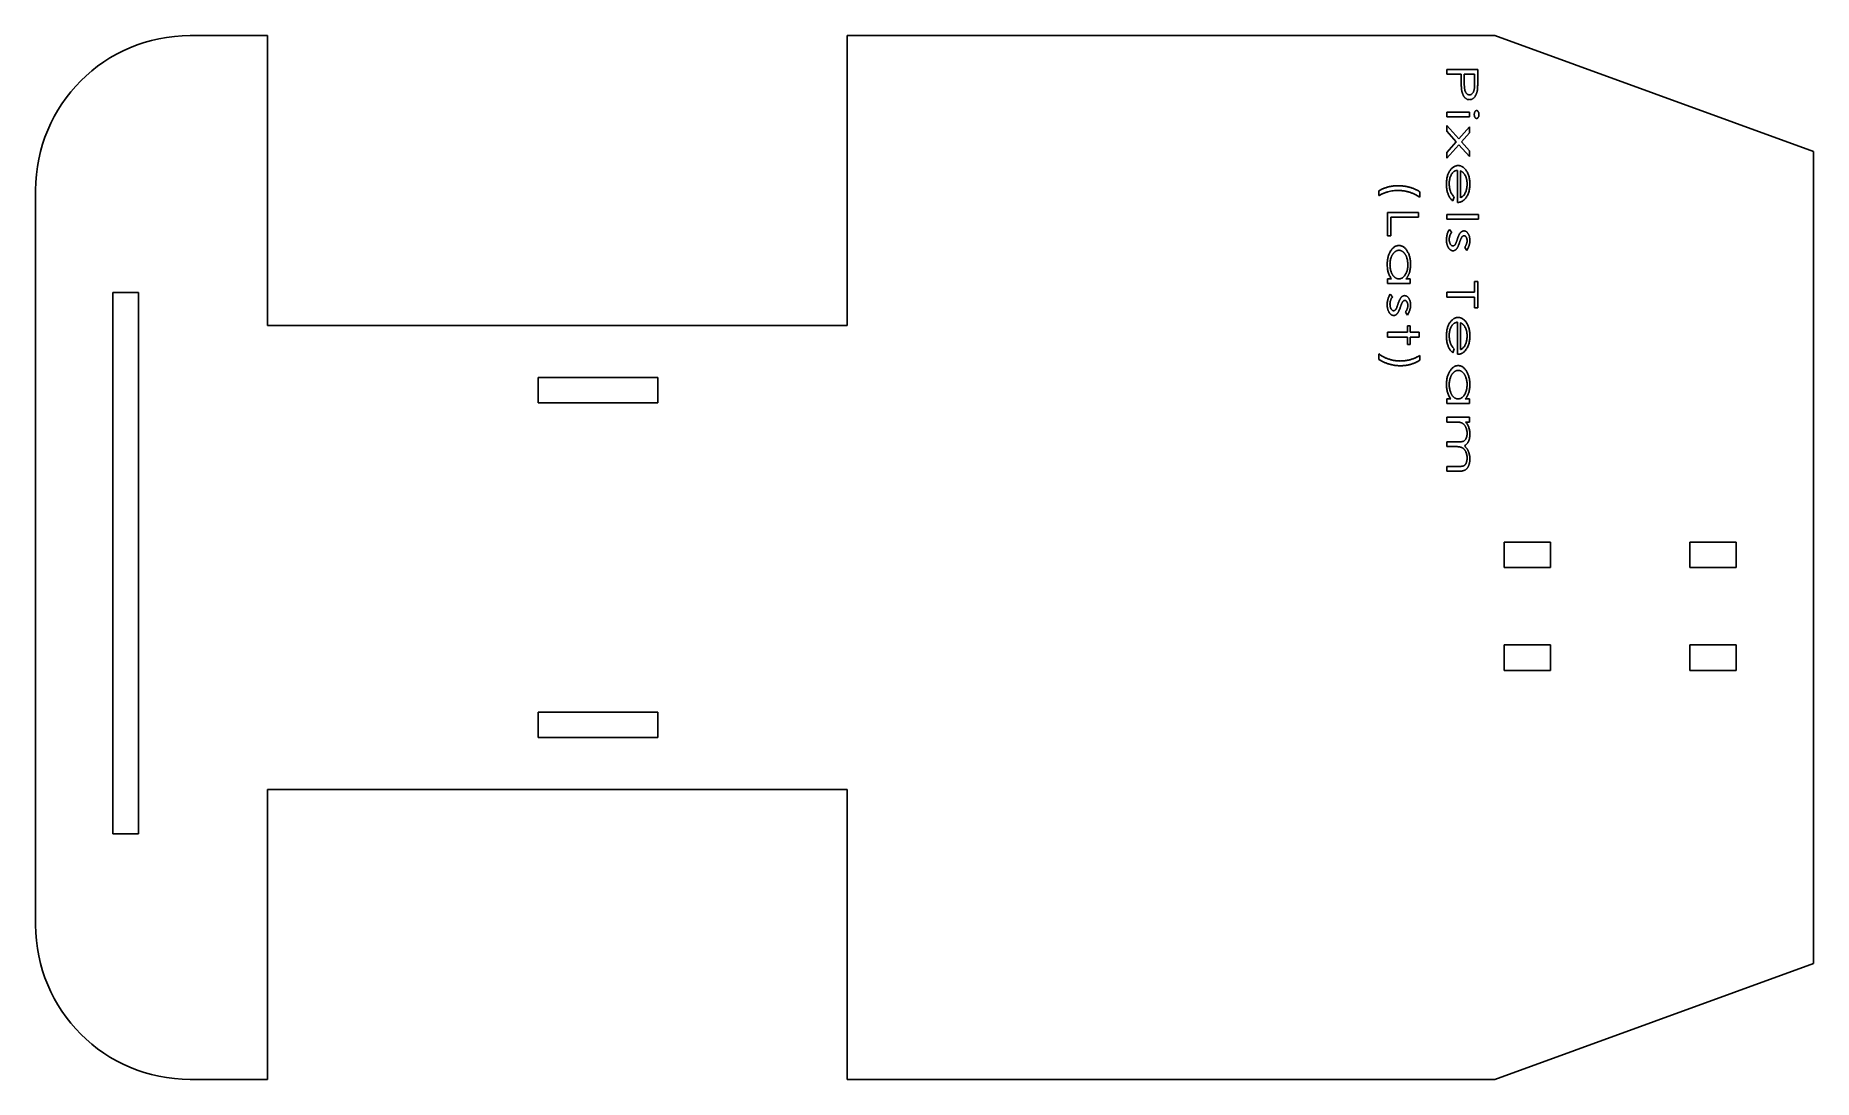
# Model space of a CAD drawing. Header units: millimetres. Extents: x -30 to 200, y -135 to 0.
import ezdxf

# ---------------------------------------------------------------- set-up
doc = ezdxf.new("R2010")
doc.units = ezdxf.units.MM

msp = doc.modelspace()

# ---------------------------------------------------------------- linework, layer by layer
at = {"color": 7, "linetype": 'Continuous', "lineweight": 25}
for p, q in [((0, 0), (-10, 0)), ((0, 0), (0, -37.5)), ((75, -37.5), (75, 0)), ((158.79, 0), (75, 0)), ((200, -15), (158.79, 0)), ((152.58, -4.39), (156.58, -4.39)), ((152.58, -5.01), (152.58, -4.39)), ((156.58, -4.39), (156.58, -5.64)), ((154.42, -5.01), (152.58, -5.01)), ((154.42, -5.45), (154.42, -5.01)), ((154.83, -5.01), (154.83, -6.08)), ((156.17, -5.01), (154.83, -5.01)), ((156.17, -6.13), (156.17, -5.01)), ((152.58, -9.9), (155.5, -9.9)), ((152.58, -10.52), (152.58, -9.9)), ((155.5, -10.52), (152.58, -10.52)), ((155.5, -9.9), (155.5, -10.52)), ((152.58, -12.37), (152.58, -11.61)), ((152.58, -11.61), (154.13, -13.36)), ((153.79, -13.74), (152.58, -12.37)), ((152.58, -15.11), (153.79, -13.74)), ((154.13, -13.36), (155.5, -11.82)), ((155.5, -12.58), (154.47, -13.74)), ((154.47, -13.74), (155.5, -14.91)), ((155.5, -11.82), (155.5, -12.58)), ((154.13, -14.12), (152.58, -15.87)), ((152.58, -15.87), (152.58, -15.11)), ((155.5, -15.66), (154.13, -14.12)), ((155.5, -14.91), (155.5, -15.66)), ((200, -120), (200, -15)), ((153.96, -21.58), (153.96, -17.43)), ((154.32, -17.49), (154.32, -20.97)), ((-30, -20), (-30, -115)), ((143.78, -20.7), (143.78, -20.09)), ((149.07, -20.19), (149.07, -20.91)), ((144.91, -22.88), (148.91, -22.88)), ((144.91, -25.9), (144.91, -22.88)), ((148.91, -22.88), (148.91, -23.49)), ((153.5, -20.87), (153.33, -21.38)), ((145.32, -23.49), (145.32, -25.9)), ((148.91, -23.49), (145.32, -23.49)), ((152.58, -23.14), (156.68, -23.14)), ((152.58, -23.76), (152.58, -23.14)), ((156.68, -23.76), (152.58, -23.76)), ((152.92, -25.06), (153.19, -25.44)), ((156.68, -23.14), (156.68, -23.76)), ((145.32, -25.9), (144.91, -25.9)), ((155.14, -27.78), (154.89, -27.39)), ((144.91, -31.46), (145.42, -31.46)), ((144.91, -32.08), (144.91, -31.46)), ((147.83, -32.08), (144.91, -32.08)), ((147.29, -31.46), (147.83, -31.46)), ((147.83, -31.46), (147.83, -32.08)), ((156.17, -31.82), (156.58, -31.82)), ((156.17, -33.2), (156.17, -31.82)), ((156.58, -31.82), (156.58, -35.2)), ((-20, -33.22), (-20, -103.22)), ((-16.7, -33.22), (-20, -33.22)), ((-16.7, -103.22), (-16.7, -33.22)), ((145.26, -33.43), (145.53, -33.81)), ((152.58, -33.82), (152.58, -33.2)), ((152.58, -33.2), (156.17, -33.2)), ((156.17, -33.82), (152.58, -33.82)), ((156.17, -35.2), (156.17, -33.82)), ((147.47, -36.15), (147.22, -35.76)), ((156.58, -35.2), (156.17, -35.2)), ((0, -37.5), (75, -37.5)), ((144.91, -38.37), (147.48, -38.37)), ((144.91, -38.99), (144.91, -38.37)), ((147.48, -38.99), (144.91, -38.99)), ((147.48, -37.55), (147.83, -37.55)), ((147.48, -38.37), (147.48, -37.55)), ((147.48, -39.96), (147.48, -38.99)), ((147.83, -37.55), (147.83, -38.37)), ((147.83, -38.37), (149.01, -38.37)), ((147.83, -38.99), (147.83, -39.96)), ((149.01, -38.99), (147.83, -38.99)), ((149.01, -38.37), (149.01, -38.99)), ((153.96, -41.22), (153.96, -37.07)), ((154.32, -37.13), (154.32, -40.61)), ((143.78, -41.88), (143.78, -41.16)), ((147.83, -39.96), (147.48, -39.96)), ((149.07, -41.37), (149.07, -41.98)), ((153.5, -40.51), (153.33, -41.02)), ((50.5, -44.2), (35, -44.2)), ((35, -44.2), (35, -47.5)), ((50.5, -47.5), (50.5, -44.2)), ((35, -47.5), (50.5, -47.5)), ((152.58, -46.99), (153.08, -46.99)), ((152.58, -47.6), (152.58, -46.99)), ((155.5, -47.6), (152.58, -47.6)), ((154.96, -46.99), (155.5, -46.99)), ((155.5, -46.99), (155.5, -47.6)), ((152.58, -49.37), (155.5, -49.37)), ((152.58, -49.98), (152.58, -49.37)), ((153.81, -49.98), (152.58, -49.98)), ((155.5, -49.98), (154.99, -49.98)), ((155.5, -49.37), (155.5, -49.98)), ((152.58, -52.55), (154.06, -52.55)), ((152.58, -53.16), (152.58, -52.55)), ((153.71, -53.16), (152.58, -53.16)), ((152.58, -55.73), (154.16, -55.73)), ((152.58, -56.34), (152.58, -55.73)), ((154.16, -56.34), (152.58, -56.34)), ((160, -65.5), (160, -68.8)), ((166, -65.5), (160, -65.5)), ((166, -68.8), (166, -65.5)), ((190, -65.5), (184, -65.5)), ((184, -65.5), (184, -68.8)), ((190, -68.8), (190, -65.5)), ((160, -68.8), (166, -68.8)), ((184, -68.8), (190, -68.8)), ((166, -78.8), (160, -78.8)), ((160, -78.8), (160, -82.1)), ((166, -82.1), (166, -78.8)), ((184, -78.8), (184, -82.1)), ((190, -78.8), (184, -78.8)), ((190, -82.1), (190, -78.8)), ((160, -82.1), (166, -82.1)), ((184, -82.1), (190, -82.1)), ((35, -87.5), (35, -90.8)), ((50.5, -87.5), (35, -87.5)), ((50.5, -90.8), (50.5, -87.5)), ((35, -90.8), (50.5, -90.8)), ((75, -97.5), (0, -97.5)), ((0, -97.5), (0, -135)), ((75, -135), (75, -97.5)), ((-20, -103.22), (-16.7, -103.22)), ((158.79, -135), (200, -120)), ((-10, -135), (0, -135)), ((75, -135), (158.79, -135))]:
    msp.add_line(p, q, dxfattribs=at)
for centre, start, end in [((-10, -20), 90, 180), ((-10, -115), 180, 270)]:
    msp.add_arc(centre, 20, start, end, dxfattribs=at)
for points, knots in [([(154.49, -7.04), (154.48, -7.01), (154.47, -6.92), (154.46, -6.78), (154.45, -6.61), (154.44, -6.43), (154.43, -6.22), (154.43, -5.98), (154.42, -5.73), (154.42, -5.55), (154.42, -5.45)], [0, 0, 0, 0, 0.074595, 0.163581, 0.266487, 0.38438, 0.516312, 0.663306, 0.824362, 1, 1, 1, 1]), ([(154.83, -6.08), (154.83, -6.13), (154.83, -6.23), (154.83, -6.38), (154.84, -6.51), (154.84, -6.64), (154.85, -6.75), (154.86, -6.85), (154.88, -6.95), (154.9, -7.05), (154.94, -7.17), (154.99, -7.3), (155.06, -7.41), (155.13, -7.5), (155.22, -7.58), (155.31, -7.63), (155.4, -7.67), (155.47, -7.67), (155.5, -7.68)], [0, 0, 0, 0, 0.082375, 0.158894, 0.229561, 0.295259, 0.354769, 0.408932, 0.457504, 0.50086, 0.578914, 0.651041, 0.718145, 0.781485, 0.841028, 0.895518, 0.948018, 1, 1, 1, 1]), ([(155.5, -7.68), (155.54, -7.67), (155.6, -7.67), (155.7, -7.63), (155.79, -7.58), (155.87, -7.5), (155.94, -7.41), (156.01, -7.3), (156.06, -7.18), (156.09, -7.07), (156.12, -6.97), (156.13, -6.88), (156.14, -6.78), (156.15, -6.67), (156.16, -6.55), (156.16, -6.42), (156.17, -6.28), (156.17, -6.18), (156.17, -6.13)], [0, 0, 0, 0, 0.0521755, 0.1053583, 0.1610334, 0.2219523, 0.2867648, 0.3534853, 0.4247201, 0.5000746, 0.5420401, 0.5897952, 0.6433579, 0.7028051, 0.7682203, 0.8391765, 0.9165715, 1, 1, 1, 1]), ([(156.58, -5.64), (156.58, -5.72), (156.58, -5.89), (156.57, -6.12), (156.57, -6.33), (156.56, -6.52), (156.56, -6.69), (156.55, -6.84), (156.53, -6.97), (156.52, -7.04), (156.52, -7.08)], [0, 0, 0, 0, 0.177593, 0.340216, 0.487322, 0.620036, 0.737267, 0.839637, 0.927165, 1, 1, 1, 1]), ([(155.51, -8.29), (155.47, -8.29), (155.41, -8.29), (155.31, -8.27), (155.22, -8.25), (155.14, -8.21), (155.06, -8.16), (154.98, -8.1), (154.91, -8.04), (154.84, -7.96), (154.78, -7.87), (154.72, -7.78), (154.67, -7.67), (154.62, -7.56), (154.58, -7.44), (154.54, -7.32), (154.51, -7.18), (154.5, -7.09), (154.49, -7.04)], [0, 0, 0, 0, 0.056075, 0.110123, 0.163163, 0.215599, 0.268862, 0.322866, 0.378924, 0.437353, 0.498015, 0.561348, 0.626717, 0.69446, 0.765741, 0.840109, 0.918097, 1, 1, 1, 1]), ([(156.52, -7.08), (156.51, -7.12), (156.5, -7.21), (156.47, -7.33), (156.43, -7.45), (156.39, -7.56), (156.34, -7.67), (156.29, -7.77), (156.23, -7.86), (156.17, -7.95), (156.1, -8.03), (156.03, -8.1), (155.95, -8.16), (155.87, -8.21), (155.79, -8.24), (155.7, -8.27), (155.6, -8.29), (155.54, -8.29), (155.51, -8.29)], [0, 0, 0, 0, 0.077018, 0.151069, 0.222819, 0.292059, 0.359059, 0.42453, 0.48837, 0.551303, 0.611938, 0.670107, 0.72587, 0.780063, 0.834185, 0.888132, 0.943214, 1, 1, 1, 1]), ([(156.12, -10.21), (156.12, -10.17), (156.12, -10.11), (156.14, -10.01), (156.17, -9.93), (156.2, -9.85), (156.25, -9.78), (156.3, -9.73), (156.36, -9.7), (156.4, -9.7), (156.42, -9.7)], [0, 0, 0, 0, 0.155526, 0.300812, 0.441114, 0.577252, 0.701752, 0.809939, 0.906392, 1, 1, 1, 1]), ([(156.42, -10.72), (156.4, -10.72), (156.36, -10.72), (156.3, -10.68), (156.25, -10.64), (156.2, -10.57), (156.17, -10.49), (156.14, -10.4), (156.12, -10.31), (156.12, -10.24), (156.12, -10.21)], [0, 0, 0, 0, 0.092948, 0.18872, 0.296145, 0.420762, 0.55594, 0.695252, 0.843127, 1, 1, 1, 1]), ([(156.42, -9.7), (156.44, -9.7), (156.49, -9.7), (156.54, -9.73), (156.6, -9.78), (156.64, -9.85), (156.68, -9.93), (156.71, -10.01), (156.73, -10.11), (156.73, -10.17), (156.73, -10.21)], [0, 0, 0, 0, 0.095617, 0.192741, 0.30136, 0.425308, 0.560842, 0.700522, 0.845164, 1, 1, 1, 1]), ([(156.73, -10.21), (156.73, -10.24), (156.73, -10.31), (156.71, -10.4), (156.68, -10.49), (156.64, -10.57), (156.6, -10.64), (156.54, -10.68), (156.49, -10.72), (156.44, -10.72), (156.42, -10.72)], [0, 0, 0, 0, 0.156182, 0.303406, 0.442105, 0.576687, 0.700756, 0.808612, 0.905055, 1, 1, 1, 1]), ([(152.53, -19.19), (152.53, -19.1), (152.53, -18.93), (152.55, -18.67), (152.59, -18.43), (152.64, -18.2), (152.7, -17.99), (152.78, -17.79), (152.88, -17.61), (152.98, -17.44), (153.1, -17.3), (153.22, -17.17), (153.35, -17.06), (153.48, -16.97), (153.61, -16.9), (153.75, -16.85), (153.89, -16.82), (153.98, -16.82), (154.03, -16.81)], [0, 0, 0, 0, 0.0875067, 0.1706303, 0.2491639, 0.3239771, 0.3949876, 0.4629347, 0.5286035, 0.5921575, 0.652768, 0.7095376, 0.7627723, 0.8130876, 0.8611006, 0.9075516, 0.953707, 1, 1, 1, 1]), ([(153.96, -17.43), (153.92, -17.43), (153.85, -17.44), (153.74, -17.46), (153.63, -17.51), (153.53, -17.56), (153.44, -17.63), (153.35, -17.72), (153.26, -17.82), (153.18, -17.94), (153.12, -18.06), (153.05, -18.19), (153, -18.33), (152.96, -18.48), (152.93, -18.64), (152.9, -18.8), (152.89, -18.97), (152.89, -19.08), (152.89, -19.14)], [0, 0, 0, 0, 0.052037, 0.103071, 0.153764, 0.204803, 0.257459, 0.312912, 0.371397, 0.433749, 0.498482, 0.564298, 0.631442, 0.700312, 0.771278, 0.844677, 0.920843, 1, 1, 1, 1]), ([(154.03, -16.81), (154.08, -16.82), (154.17, -16.82), (154.3, -16.84), (154.43, -16.89), (154.55, -16.95), (154.67, -17.02), (154.79, -17.12), (154.9, -17.23), (154.97, -17.31), (155.01, -17.35)], [0, 0, 0, 0, 0.116722, 0.232435, 0.34863, 0.467709, 0.590435, 0.719172, 0.85547, 1, 1, 1, 1]), ([(154.92, -18.03), (154.9, -18.01), (154.87, -17.95), (154.81, -17.86), (154.74, -17.79), (154.67, -17.72), (154.59, -17.65), (154.51, -17.59), (154.42, -17.54), (154.35, -17.5), (154.32, -17.49)], [0, 0, 0, 0, 0.123994, 0.247405, 0.368888, 0.491364, 0.615083, 0.740643, 0.868142, 1, 1, 1, 1]), ([(155.19, -19.22), (155.19, -19.16), (155.19, -19.05), (155.18, -18.89), (155.16, -18.73), (155.13, -18.58), (155.09, -18.43), (155.04, -18.29), (154.99, -18.16), (154.94, -18.08), (154.92, -18.03)], [0, 0, 0, 0, 0.137429, 0.270651, 0.400093, 0.52545, 0.647498, 0.766873, 0.884135, 1, 1, 1, 1]), ([(155.01, -17.35), (155.05, -17.41), (155.14, -17.53), (155.25, -17.72), (155.34, -17.93), (155.42, -18.16), (155.48, -18.39), (155.52, -18.64), (155.55, -18.91), (155.55, -19.09), (155.55, -19.19)], [0, 0, 0, 0, 0.11268, 0.2267863, 0.3435439, 0.4641578, 0.5888885, 0.719566, 0.8563425, 1, 1, 1, 1]), ([(143.78, -20.09), (143.82, -20.06), (143.91, -20.01), (144.03, -19.94), (144.17, -19.87), (144.31, -19.81), (144.45, -19.75), (144.6, -19.7), (144.75, -19.65), (144.91, -19.6), (145.07, -19.56), (145.24, -19.52), (145.4, -19.49), (145.57, -19.46), (145.74, -19.44), (145.91, -19.43), (146.09, -19.42), (146.2, -19.42), (146.26, -19.42)], [0, 0, 0, 0, 0.0551832, 0.1110439, 0.1682446, 0.2267328, 0.2864298, 0.3474667, 0.4098428, 0.4738143, 0.5387753, 0.6035282, 0.6687518, 0.7341761, 0.7999682, 0.8661568, 0.9328002, 1, 1, 1, 1]), ([(146.31, -20.03), (146.2, -20.04), (145.96, -20.04), (145.62, -20.07), (145.28, -20.13), (145, -20.19), (144.78, -20.26), (144.62, -20.31), (144.47, -20.36), (144.32, -20.42), (144.18, -20.48), (144.04, -20.55), (143.91, -20.62), (143.83, -20.68), (143.78, -20.7)], [0, 0, 0, 0, 0.132852, 0.2641064, 0.3937423, 0.5229453, 0.5868038, 0.6490753, 0.710217, 0.7702038, 0.8291079, 0.8870055, 0.9439768, 1, 1, 1, 1]), ([(146.26, -19.42), (146.33, -19.42), (146.45, -19.42), (146.64, -19.43), (146.82, -19.45), (147.01, -19.47), (147.19, -19.49), (147.38, -19.53), (147.56, -19.57), (147.74, -19.61), (147.91, -19.67), (148.09, -19.72), (148.26, -19.79), (148.43, -19.86), (148.59, -19.93), (148.75, -20.01), (148.91, -20.1), (149.01, -20.16), (149.07, -20.19)], [0, 0, 0, 0, 0.063989, 0.127767, 0.191435, 0.254754, 0.317784, 0.380635, 0.443652, 0.506912, 0.569889, 0.632136, 0.694241, 0.755771, 0.816946, 0.878068, 0.938973, 1, 1, 1, 1]), ([(149.07, -20.91), (149.02, -20.87), (148.93, -20.81), (148.78, -20.72), (148.63, -20.63), (148.48, -20.55), (148.32, -20.47), (148.15, -20.4), (147.98, -20.33), (147.8, -20.27), (147.62, -20.21), (147.44, -20.17), (147.26, -20.13), (147.07, -20.09), (146.88, -20.07), (146.69, -20.05), (146.5, -20.04), (146.38, -20.04), (146.31, -20.03)], [0, 0, 0, 0, 0.0573, 0.11566, 0.174424, 0.234066, 0.294925, 0.356738, 0.41955, 0.483749, 0.54839, 0.612805, 0.676905, 0.741053, 0.805581, 0.870094, 0.934687, 1, 1, 1, 1]), ([(153.33, -21.38), (153.29, -21.34), (153.2, -21.25), (153.08, -21.12), (152.97, -20.97), (152.88, -20.81), (152.8, -20.65), (152.73, -20.47), (152.66, -20.29), (152.61, -20.09), (152.57, -19.89), (152.55, -19.67), (152.53, -19.43), (152.53, -19.27), (152.53, -19.19)], [0, 0, 0, 0, 0.076623, 0.152185, 0.227243, 0.302579, 0.378746, 0.4571, 0.53815, 0.621817, 0.709015, 0.801079, 0.897986, 1, 1, 1, 1]), ([(152.89, -19.14), (152.89, -19.2), (152.89, -19.31), (152.9, -19.48), (152.92, -19.65), (152.95, -19.82), (152.99, -19.97), (153.03, -20.12), (153.08, -20.25), (153.13, -20.38), (153.2, -20.5), (153.29, -20.62), (153.38, -20.75), (153.46, -20.83), (153.5, -20.87)], [0, 0, 0, 0, 0.091338, 0.181209, 0.270712, 0.359602, 0.445521, 0.526149, 0.601515, 0.671676, 0.742588, 0.821159, 0.906462, 1, 1, 1, 1]), ([(154.32, -20.97), (154.37, -20.95), (154.46, -20.9), (154.59, -20.82), (154.7, -20.73), (154.8, -20.62), (154.89, -20.49), (154.96, -20.35), (155.03, -20.19), (155.09, -20.01), (155.14, -19.82), (155.17, -19.62), (155.19, -19.42), (155.19, -19.28), (155.19, -19.22)], [0, 0, 0, 0, 0.075547, 0.14765, 0.217958, 0.287606, 0.360014, 0.437475, 0.521833, 0.612679, 0.707698, 0.803548, 0.900852, 1, 1, 1, 1]), ([(155.55, -19.19), (155.55, -19.28), (155.55, -19.47), (155.52, -19.74), (155.48, -20), (155.41, -20.25), (155.33, -20.48), (155.23, -20.69), (155.12, -20.89), (155.02, -21.01), (154.98, -21.07)], [0, 0, 0, 0, 0.143032, 0.279501, 0.410048, 0.534646, 0.655058, 0.772292, 0.886896, 1, 1, 1, 1]), ([(154.98, -21.07), (154.94, -21.11), (154.88, -21.19), (154.76, -21.29), (154.65, -21.38), (154.52, -21.45), (154.39, -21.51), (154.25, -21.55), (154.11, -21.58), (154.01, -21.58), (153.96, -21.58)], [0, 0, 0, 0, 0.134256, 0.262596, 0.386971, 0.50825, 0.62858, 0.749598, 0.872913, 1, 1, 1, 1]), ([(152.53, -26.43), (152.53, -26.36), (152.53, -26.23), (152.55, -26.04), (152.58, -25.85), (152.63, -25.66), (152.69, -25.49), (152.75, -25.33), (152.83, -25.19), (152.89, -25.1), (152.92, -25.06)], [0, 0, 0, 0, 0.1367998, 0.271473, 0.4040687, 0.5352379, 0.6617987, 0.7810754, 0.8932887, 1, 1, 1, 1]), ([(154.34, -25.49), (154.35, -25.47), (154.38, -25.43), (154.44, -25.39), (154.49, -25.35), (154.55, -25.32), (154.6, -25.3), (154.66, -25.28), (154.72, -25.27), (154.76, -25.27), (154.79, -25.26)], [0, 0, 0, 0, 0.139138, 0.270894, 0.398589, 0.521991, 0.64141, 0.759535, 0.878994, 1, 1, 1, 1]), ([(154.79, -25.26), (154.81, -25.27), (154.87, -25.27), (154.94, -25.29), (155.02, -25.31), (155.09, -25.35), (155.16, -25.4), (155.22, -25.46), (155.28, -25.54), (155.34, -25.62), (155.39, -25.71), (155.43, -25.81), (155.47, -25.91), (155.5, -26.02), (155.52, -26.14), (155.54, -26.26), (155.55, -26.38), (155.55, -26.47), (155.55, -26.51)], [0, 0, 0, 0, 0.050188, 0.098902, 0.147522, 0.197213, 0.248569, 0.302911, 0.360986, 0.42272, 0.487528, 0.553867, 0.621461, 0.691596, 0.764512, 0.839595, 0.918183, 1, 1, 1, 1]), ([(144.86, -29.57), (144.86, -29.49), (144.86, -29.33), (144.89, -29.09), (144.92, -28.86), (144.97, -28.64), (145.03, -28.43), (145.11, -28.23), (145.2, -28.04), (145.3, -27.86), (145.41, -27.7), (145.53, -27.55), (145.66, -27.43), (145.79, -27.33), (145.93, -27.25), (146.07, -27.19), (146.23, -27.16), (146.33, -27.15), (146.38, -27.15)], [0, 0, 0, 0, 0.078181, 0.153811, 0.227166, 0.2983, 0.367868, 0.43593, 0.503104, 0.56991, 0.634017, 0.693496, 0.749303, 0.802014, 0.852444, 0.901436, 0.950327, 1, 1, 1, 1]), ([(146.38, -27.15), (146.43, -27.15), (146.53, -27.16), (146.68, -27.19), (146.83, -27.25), (146.96, -27.33), (147.09, -27.43), (147.22, -27.55), (147.34, -27.7), (147.45, -27.87), (147.55, -28.05), (147.64, -28.24), (147.72, -28.44), (147.78, -28.65), (147.83, -28.87), (147.86, -29.1), (147.88, -29.34), (147.88, -29.5), (147.89, -29.58)], [0, 0, 0, 0, 0.0486412, 0.0968274, 0.1450926, 0.1951915, 0.2474337, 0.3030396, 0.3628954, 0.427264, 0.4943694, 0.5619887, 0.6305091, 0.7002305, 0.7718993, 0.8454875, 0.9213296, 1, 1, 1, 1]), ([(153.37, -27.83), (153.34, -27.83), (153.28, -27.83), (153.2, -27.81), (153.12, -27.77), (153.04, -27.73), (152.97, -27.67), (152.9, -27.6), (152.83, -27.52), (152.77, -27.43), (152.71, -27.33), (152.66, -27.22), (152.62, -27.1), (152.59, -26.98), (152.56, -26.85), (152.54, -26.71), (152.53, -26.57), (152.53, -26.48), (152.53, -26.43)], [0, 0, 0, 0, 0.048247, 0.0957, 0.143519, 0.192425, 0.243927, 0.298427, 0.357013, 0.419908, 0.485725, 0.552719, 0.620928, 0.691303, 0.764177, 0.839783, 0.918441, 1, 1, 1, 1]), ([(153.19, -25.44), (153.17, -25.47), (153.12, -25.55), (153.06, -25.66), (153, -25.78), (152.96, -25.89), (152.93, -26.01), (152.9, -26.13), (152.89, -26.25), (152.89, -26.34), (152.89, -26.38)], [0, 0, 0, 0, 0.131972, 0.26109, 0.386608, 0.510669, 0.633277, 0.755189, 0.877174, 1, 1, 1, 1]), ([(152.89, -26.38), (152.89, -26.43), (152.89, -26.54), (152.92, -26.7), (152.96, -26.84), (153.01, -26.95), (153.06, -27.03), (153.1, -27.08), (153.14, -27.12), (153.18, -27.15), (153.22, -27.18), (153.26, -27.2), (153.31, -27.21), (153.34, -27.21), (153.36, -27.21)], [0, 0, 0, 0, 0.160327, 0.310321, 0.451349, 0.588063, 0.652457, 0.711598, 0.766892, 0.817994, 0.865173, 0.910441, 0.955404, 1, 1, 1, 1]), ([(153.36, -27.21), (153.38, -27.21), (153.43, -27.21), (153.51, -27.17), (153.58, -27.12), (153.61, -27.08), (153.63, -27.05)], [0, 0, 0, 0, 0.22962, 0.46357, 0.715017, 1, 1, 1, 1]), ([(153.63, -27.05), (153.65, -27.04), (153.67, -27), (153.7, -26.94), (153.74, -26.87), (153.77, -26.78), (153.81, -26.69), (153.85, -26.57), (153.89, -26.45), (153.92, -26.36), (153.94, -26.32)], [0, 0, 0, 0, 0.069955, 0.156188, 0.257256, 0.373832, 0.507037, 0.655117, 0.819427, 1, 1, 1, 1]), ([(154.23, -26.73), (154.22, -26.79), (154.18, -26.88), (154.13, -27.02), (154.08, -27.15), (154.03, -27.27), (153.98, -27.37), (153.93, -27.46), (153.88, -27.54), (153.84, -27.58), (153.82, -27.6)], [0, 0, 0, 0, 0.16836, 0.323165, 0.466376, 0.59705, 0.714982, 0.821542, 0.91607, 1, 1, 1, 1]), ([(153.94, -26.32), (153.95, -26.27), (153.98, -26.18), (154.04, -26.04), (154.09, -25.92), (154.13, -25.81), (154.18, -25.71), (154.23, -25.62), (154.28, -25.55), (154.32, -25.51), (154.34, -25.49)], [0, 0, 0, 0, 0.1669308, 0.3216859, 0.4643994, 0.5948867, 0.7129215, 0.8195837, 0.9152718, 1, 1, 1, 1]), ([(154.53, -26.04), (154.52, -26.06), (154.5, -26.09), (154.47, -26.15), (154.43, -26.22), (154.39, -26.3), (154.35, -26.39), (154.32, -26.5), (154.27, -26.61), (154.25, -26.69), (154.23, -26.73)], [0, 0, 0, 0, 0.075409, 0.164824, 0.267872, 0.385699, 0.517022, 0.663526, 0.824075, 1, 1, 1, 1]), ([(154.8, -25.88), (154.78, -25.88), (154.73, -25.89), (154.66, -25.92), (154.59, -25.97), (154.56, -26.02), (154.53, -26.04)], [0, 0, 0, 0, 0.215986, 0.44267, 0.700977, 1, 1, 1, 1]), ([(155.19, -26.53), (155.19, -26.49), (155.19, -26.4), (155.17, -26.28), (155.13, -26.17), (155.09, -26.09), (155.05, -26.03), (155.01, -25.99), (154.98, -25.95), (154.95, -25.93), (154.91, -25.91), (154.88, -25.89), (154.84, -25.88), (154.81, -25.88), (154.8, -25.88)], [0, 0, 0, 0, 0.155655, 0.302001, 0.442416, 0.578416, 0.643743, 0.703443, 0.758735, 0.810295, 0.860126, 0.906911, 0.953505, 1, 1, 1, 1]), ([(154.89, -27.39), (154.91, -27.36), (154.96, -27.29), (155.02, -27.18), (155.07, -27.07), (155.12, -26.96), (155.15, -26.85), (155.18, -26.74), (155.19, -26.64), (155.19, -26.57), (155.19, -26.53)], [0, 0, 0, 0, 0.141262, 0.276372, 0.406647, 0.53195, 0.652968, 0.770465, 0.886127, 1, 1, 1, 1]), ([(155.55, -26.51), (155.55, -26.57), (155.55, -26.67), (155.53, -26.83), (155.5, -26.99), (155.45, -27.15), (155.39, -27.3), (155.32, -27.46), (155.24, -27.62), (155.17, -27.73), (155.14, -27.78)], [0, 0, 0, 0, 0.116434, 0.234229, 0.353083, 0.47538, 0.600081, 0.728931, 0.861958, 1, 1, 1, 1]), ([(145.42, -31.46), (145.37, -31.4), (145.28, -31.27), (145.16, -31.06), (145.07, -30.84), (144.99, -30.6), (144.93, -30.36), (144.89, -30.11), (144.86, -29.84), (144.86, -29.66), (144.86, -29.57)], [0, 0, 0, 0, 0.118558, 0.236826, 0.356205, 0.477741, 0.602127, 0.729937, 0.862653, 1, 1, 1, 1]), ([(146.38, -27.77), (146.35, -27.77), (146.3, -27.77), (146.23, -27.78), (146.15, -27.8), (146.08, -27.83), (146.01, -27.87), (145.94, -27.91), (145.87, -27.96), (145.8, -28.02), (145.73, -28.09), (145.67, -28.16), (145.61, -28.23), (145.55, -28.32), (145.5, -28.4), (145.45, -28.5), (145.41, -28.6), (145.36, -28.73), (145.3, -28.91), (145.25, -29.14), (145.22, -29.37), (145.22, -29.53), (145.22, -29.61)], [0, 0, 0, 0, 0.031295, 0.062949, 0.094572, 0.127334, 0.160695, 0.195675, 0.231967, 0.270345, 0.30955, 0.349538, 0.390268, 0.431647, 0.47412, 0.518004, 0.563278, 0.609767, 0.705103, 0.801255, 0.899449, 1, 1, 1, 1]), ([(145.22, -29.61), (145.22, -29.69), (145.22, -29.85), (145.25, -30.09), (145.3, -30.32), (145.36, -30.51), (145.41, -30.65), (145.45, -30.75), (145.5, -30.85), (145.55, -30.93), (145.6, -31.02), (145.66, -31.09), (145.72, -31.16), (145.78, -31.22), (145.85, -31.28), (145.91, -31.33), (145.98, -31.37), (146.06, -31.4), (146.13, -31.43), (146.21, -31.45), (146.29, -31.46), (146.34, -31.46), (146.37, -31.46)], [0, 0, 0, 0, 0.101382, 0.200703, 0.298663, 0.395982, 0.4438, 0.489193, 0.533153, 0.575369, 0.615707, 0.655092, 0.693023, 0.73014, 0.766186, 0.800972, 0.834977, 0.868182, 0.900748, 0.933428, 0.966525, 1, 1, 1, 1]), ([(146.37, -31.46), (146.41, -31.46), (146.49, -31.46), (146.6, -31.43), (146.72, -31.39), (146.82, -31.33), (146.92, -31.25), (147.02, -31.16), (147.11, -31.05), (147.2, -30.93), (147.27, -30.79), (147.34, -30.65), (147.4, -30.49), (147.45, -30.33), (147.48, -30.16), (147.51, -29.99), (147.52, -29.8), (147.53, -29.68), (147.53, -29.62)], [0, 0, 0, 0, 0.050503, 0.100058, 0.149586, 0.199765, 0.252227, 0.307465, 0.366218, 0.429349, 0.494959, 0.561693, 0.629383, 0.698559, 0.770303, 0.844165, 0.920548, 1, 1, 1, 1]), ([(147.53, -29.62), (147.52, -29.53), (147.52, -29.37), (147.49, -29.14), (147.45, -28.91), (147.39, -28.73), (147.34, -28.59), (147.29, -28.49), (147.25, -28.4), (147.2, -28.31), (147.14, -28.23), (147.08, -28.15), (147.02, -28.08), (146.95, -28.02), (146.89, -27.96), (146.82, -27.91), (146.75, -27.86), (146.67, -27.83), (146.6, -27.8), (146.53, -27.78), (146.45, -27.77), (146.4, -27.77), (146.38, -27.77)], [0, 0, 0, 0, 0.102768, 0.20246, 0.299144, 0.39416, 0.440468, 0.485241, 0.528616, 0.570745, 0.611884, 0.652089, 0.691552, 0.730706, 0.768562, 0.804337, 0.838986, 0.872605, 0.904891, 0.936798, 0.96841, 1, 1, 1, 1]), ([(147.89, -29.58), (147.88, -29.68), (147.88, -29.86), (147.85, -30.13), (147.81, -30.39), (147.76, -30.59), (147.71, -30.75), (147.66, -30.86), (147.61, -30.97), (147.56, -31.08), (147.5, -31.18), (147.44, -31.28), (147.37, -31.37), (147.32, -31.43), (147.29, -31.46)], [0, 0, 0, 0, 0.140783, 0.275762, 0.404475, 0.528711, 0.589472, 0.649287, 0.70834, 0.766994, 0.825386, 0.883542, 0.941662, 1, 1, 1, 1]), ([(153.82, -27.6), (153.81, -27.62), (153.77, -27.66), (153.72, -27.7), (153.67, -27.74), (153.61, -27.77), (153.55, -27.8), (153.49, -27.82), (153.43, -27.83), (153.39, -27.83), (153.37, -27.83)], [0, 0, 0, 0, 0.141311, 0.274195, 0.403026, 0.525617, 0.64551, 0.762702, 0.881485, 1, 1, 1, 1]), ([(144.86, -34.8), (144.86, -34.73), (144.86, -34.6), (144.88, -34.41), (144.92, -34.22), (144.96, -34.03), (145.02, -33.86), (145.09, -33.7), (145.16, -33.56), (145.23, -33.47), (145.26, -33.43)], [0, 0, 0, 0, 0.1368, 0.271473, 0.404069, 0.535238, 0.661799, 0.781075, 0.893289, 1, 1, 1, 1]), ([(145.53, -33.81), (145.5, -33.84), (145.45, -33.92), (145.39, -34.03), (145.34, -34.14), (145.29, -34.26), (145.26, -34.38), (145.24, -34.5), (145.22, -34.62), (145.22, -34.71), (145.22, -34.75)], [0, 0, 0, 0, 0.131972, 0.26109, 0.386608, 0.510669, 0.633277, 0.755189, 0.877174, 1, 1, 1, 1]), ([(146.27, -34.69), (146.29, -34.64), (146.32, -34.54), (146.37, -34.41), (146.42, -34.29), (146.47, -34.18), (146.52, -34.08), (146.57, -33.99), (146.62, -33.92), (146.65, -33.87), (146.67, -33.85)], [0, 0, 0, 0, 0.166931, 0.321686, 0.464399, 0.594887, 0.712921, 0.819584, 0.915272, 1, 1, 1, 1]), ([(146.87, -34.41), (146.86, -34.43), (146.83, -34.46), (146.8, -34.52), (146.76, -34.59), (146.73, -34.67), (146.69, -34.76), (146.65, -34.87), (146.61, -34.98), (146.58, -35.06), (146.57, -35.1)], [0, 0, 0, 0, 0.075409, 0.164824, 0.267872, 0.385699, 0.517022, 0.663526, 0.824075, 1, 1, 1, 1]), ([(146.67, -33.85), (146.69, -33.84), (146.72, -33.8), (146.77, -33.76), (146.82, -33.72), (146.88, -33.69), (146.94, -33.66), (147, -33.65), (147.06, -33.64), (147.1, -33.63), (147.12, -33.63)], [0, 0, 0, 0, 0.139138, 0.270894, 0.398589, 0.521991, 0.64141, 0.759535, 0.878994, 1, 1, 1, 1]), ([(147.13, -34.25), (147.11, -34.25), (147.06, -34.26), (146.99, -34.29), (146.93, -34.34), (146.89, -34.39), (146.87, -34.41)], [0, 0, 0, 0, 0.215986, 0.4426705, 0.7009766, 1, 1, 1, 1]), ([(147.12, -33.63), (147.15, -33.64), (147.2, -33.64), (147.28, -33.66), (147.35, -33.68), (147.42, -33.72), (147.49, -33.77), (147.55, -33.83), (147.61, -33.91), (147.67, -33.99), (147.72, -34.08), (147.76, -34.18), (147.8, -34.28), (147.83, -34.39), (147.86, -34.5), (147.87, -34.63), (147.88, -34.75), (147.89, -34.84), (147.89, -34.88)], [0, 0, 0, 0, 0.0501875, 0.0989016, 0.1475223, 0.1972129, 0.2485692, 0.3029108, 0.3609858, 0.42272, 0.4875283, 0.5538673, 0.6214614, 0.6915961, 0.764512, 0.8395947, 0.9181827, 1, 1, 1, 1]), ([(147.53, -34.9), (147.53, -34.86), (147.52, -34.77), (147.5, -34.65), (147.46, -34.54), (147.42, -34.46), (147.38, -34.4), (147.35, -34.36), (147.32, -34.32), (147.28, -34.3), (147.25, -34.28), (147.21, -34.26), (147.17, -34.25), (147.15, -34.25), (147.13, -34.25)], [0, 0, 0, 0, 0.155655, 0.302001, 0.442416, 0.578416, 0.643743, 0.703443, 0.758735, 0.810295, 0.860126, 0.906911, 0.953505, 1, 1, 1, 1]), ([(145.7, -36.2), (145.68, -36.2), (145.62, -36.19), (145.53, -36.18), (145.45, -36.14), (145.38, -36.1), (145.3, -36.04), (145.23, -35.97), (145.17, -35.89), (145.1, -35.8), (145.05, -35.69), (145, -35.58), (144.95, -35.47), (144.92, -35.35), (144.89, -35.22), (144.87, -35.08), (144.86, -34.94), (144.86, -34.85), (144.86, -34.8)], [0, 0, 0, 0, 0.0482472, 0.0957, 0.1435195, 0.1924245, 0.243927, 0.2984272, 0.3570134, 0.419908, 0.4857248, 0.5527193, 0.6209278, 0.6913033, 0.7641769, 0.8397829, 0.9184408, 1, 1, 1, 1]), ([(145.22, -34.75), (145.22, -34.8), (145.22, -34.91), (145.25, -35.07), (145.29, -35.21), (145.34, -35.32), (145.39, -35.39), (145.43, -35.44), (145.47, -35.49), (145.51, -35.52), (145.55, -35.55), (145.6, -35.57), (145.64, -35.58), (145.67, -35.58), (145.69, -35.58)], [0, 0, 0, 0, 0.160327, 0.310321, 0.451349, 0.588063, 0.652457, 0.711598, 0.766892, 0.817994, 0.865173, 0.910441, 0.955404, 1, 1, 1, 1]), ([(145.69, -35.58), (145.72, -35.58), (145.77, -35.58), (145.84, -35.54), (145.91, -35.49), (145.95, -35.45), (145.97, -35.42)], [0, 0, 0, 0, 0.22962, 0.46357, 0.715017, 1, 1, 1, 1]), ([(146.16, -35.97), (146.14, -35.99), (146.11, -36.03), (146.05, -36.07), (146, -36.11), (145.94, -36.14), (145.89, -36.17), (145.83, -36.18), (145.77, -36.2), (145.73, -36.2), (145.7, -36.2)], [0, 0, 0, 0, 0.141311, 0.274195, 0.403026, 0.525617, 0.64551, 0.762702, 0.881485, 1, 1, 1, 1]), ([(145.97, -35.42), (145.98, -35.4), (146, -35.37), (146.03, -35.31), (146.07, -35.24), (146.11, -35.15), (146.14, -35.05), (146.18, -34.94), (146.23, -34.82), (146.25, -34.73), (146.27, -34.69)], [0, 0, 0, 0, 0.069955, 0.156188, 0.257256, 0.373832, 0.507037, 0.655117, 0.819427, 1, 1, 1, 1]), ([(146.57, -35.1), (146.55, -35.15), (146.52, -35.25), (146.46, -35.39), (146.41, -35.52), (146.36, -35.64), (146.31, -35.74), (146.26, -35.83), (146.21, -35.91), (146.17, -35.95), (146.16, -35.97)], [0, 0, 0, 0, 0.16836, 0.323165, 0.466376, 0.59705, 0.714982, 0.821542, 0.91607, 1, 1, 1, 1]), ([(147.22, -35.76), (147.24, -35.73), (147.29, -35.65), (147.35, -35.54), (147.41, -35.44), (147.45, -35.33), (147.48, -35.22), (147.51, -35.11), (147.52, -35.01), (147.53, -34.93), (147.53, -34.9)], [0, 0, 0, 0, 0.141262, 0.276372, 0.406647, 0.53195, 0.652968, 0.770465, 0.886127, 1, 1, 1, 1]), ([(147.89, -34.88), (147.88, -34.94), (147.88, -35.04), (147.86, -35.2), (147.83, -35.36), (147.78, -35.51), (147.72, -35.67), (147.65, -35.83), (147.57, -35.99), (147.5, -36.09), (147.47, -36.15)], [0, 0, 0, 0, 0.116434, 0.234229, 0.353083, 0.47538, 0.600081, 0.728931, 0.861958, 1, 1, 1, 1]), ([(152.53, -38.83), (152.53, -38.74), (152.53, -38.57), (152.55, -38.31), (152.59, -38.07), (152.64, -37.84), (152.7, -37.63), (152.78, -37.43), (152.88, -37.25), (152.98, -37.09), (153.1, -36.94), (153.22, -36.81), (153.35, -36.7), (153.48, -36.61), (153.61, -36.54), (153.75, -36.49), (153.89, -36.46), (153.98, -36.46), (154.03, -36.45)], [0, 0, 0, 0, 0.087507, 0.17063, 0.249164, 0.323977, 0.394988, 0.462935, 0.528603, 0.592158, 0.652768, 0.709538, 0.762772, 0.813088, 0.861101, 0.907552, 0.953707, 1, 1, 1, 1]), ([(154.03, -36.45), (154.08, -36.46), (154.17, -36.46), (154.3, -36.49), (154.43, -36.53), (154.55, -36.59), (154.67, -36.66), (154.79, -36.76), (154.9, -36.87), (154.97, -36.95), (155.01, -36.99)], [0, 0, 0, 0, 0.1167219, 0.2324347, 0.3486304, 0.4677087, 0.5904346, 0.7191718, 0.8554696, 1, 1, 1, 1]), ([(153.33, -41.02), (153.29, -40.98), (153.2, -40.9), (153.08, -40.76), (152.97, -40.61), (152.88, -40.46), (152.8, -40.29), (152.73, -40.12), (152.66, -39.93), (152.61, -39.73), (152.57, -39.53), (152.55, -39.31), (152.53, -39.07), (152.53, -38.92), (152.53, -38.83)], [0, 0, 0, 0, 0.076623, 0.152185, 0.227243, 0.302579, 0.378746, 0.4571, 0.53815, 0.621817, 0.709015, 0.801079, 0.897986, 1, 1, 1, 1]), ([(153.96, -37.07), (153.92, -37.07), (153.85, -37.08), (153.74, -37.11), (153.63, -37.15), (153.53, -37.2), (153.44, -37.27), (153.35, -37.36), (153.26, -37.46), (153.18, -37.58), (153.12, -37.7), (153.05, -37.83), (153, -37.98), (152.96, -38.12), (152.93, -38.28), (152.9, -38.44), (152.89, -38.61), (152.89, -38.73), (152.89, -38.78)], [0, 0, 0, 0, 0.052037, 0.103071, 0.153764, 0.204803, 0.257459, 0.312912, 0.371397, 0.433749, 0.498482, 0.564298, 0.631442, 0.700312, 0.771278, 0.844677, 0.920843, 1, 1, 1, 1]), ([(152.89, -38.78), (152.89, -38.84), (152.89, -38.96), (152.9, -39.13), (152.92, -39.29), (152.95, -39.46), (152.99, -39.61), (153.03, -39.76), (153.08, -39.89), (153.13, -40.02), (153.2, -40.14), (153.29, -40.26), (153.38, -40.39), (153.46, -40.47), (153.5, -40.51)], [0, 0, 0, 0, 0.091338, 0.181209, 0.270712, 0.359602, 0.445521, 0.526149, 0.601515, 0.671676, 0.742588, 0.821159, 0.906462, 1, 1, 1, 1]), ([(154.92, -37.68), (154.9, -37.65), (154.87, -37.59), (154.81, -37.51), (154.74, -37.43), (154.67, -37.36), (154.59, -37.29), (154.51, -37.23), (154.42, -37.18), (154.35, -37.15), (154.32, -37.13)], [0, 0, 0, 0, 0.1239936, 0.2474055, 0.368888, 0.4913641, 0.6150825, 0.7406432, 0.868142, 1, 1, 1, 1]), ([(154.32, -40.61), (154.37, -40.59), (154.46, -40.55), (154.59, -40.46), (154.7, -40.37), (154.8, -40.26), (154.89, -40.13), (154.96, -39.99), (155.03, -39.83), (155.09, -39.65), (155.14, -39.46), (155.17, -39.26), (155.19, -39.06), (155.19, -38.92), (155.19, -38.86)], [0, 0, 0, 0, 0.075547, 0.14765, 0.217958, 0.287606, 0.360014, 0.437475, 0.521833, 0.612679, 0.707698, 0.803548, 0.900852, 1, 1, 1, 1]), ([(155.19, -38.86), (155.19, -38.8), (155.19, -38.69), (155.18, -38.53), (155.16, -38.37), (155.13, -38.22), (155.09, -38.07), (155.04, -37.93), (154.99, -37.8), (154.94, -37.72), (154.92, -37.68)], [0, 0, 0, 0, 0.137429, 0.270651, 0.400093, 0.52545, 0.647498, 0.766873, 0.884135, 1, 1, 1, 1]), ([(155.55, -38.83), (155.55, -38.92), (155.55, -39.11), (155.52, -39.38), (155.48, -39.64), (155.41, -39.89), (155.33, -40.12), (155.23, -40.33), (155.12, -40.53), (155.02, -40.65), (154.98, -40.71)], [0, 0, 0, 0, 0.143032, 0.279501, 0.410048, 0.534646, 0.655058, 0.772292, 0.886896, 1, 1, 1, 1]), ([(155.01, -36.99), (155.05, -37.05), (155.14, -37.17), (155.25, -37.37), (155.34, -37.57), (155.42, -37.8), (155.48, -38.03), (155.52, -38.29), (155.55, -38.55), (155.55, -38.73), (155.55, -38.83)], [0, 0, 0, 0, 0.11268, 0.2267863, 0.3435439, 0.4641578, 0.5888885, 0.719566, 0.8563425, 1, 1, 1, 1]), ([(143.78, -41.16), (143.83, -41.2), (143.92, -41.27), (144.06, -41.36), (144.21, -41.46), (144.37, -41.54), (144.53, -41.63), (144.7, -41.7), (144.87, -41.77), (145.05, -41.84), (145.23, -41.89), (145.41, -41.95), (145.59, -41.99), (145.78, -42.02), (145.97, -42.05), (146.15, -42.07), (146.34, -42.08), (146.47, -42.08), (146.53, -42.09)], [0, 0, 0, 0, 0.058315, 0.117294, 0.176607, 0.236594, 0.297729, 0.359505, 0.422515, 0.486357, 0.550774, 0.615005, 0.679023, 0.742804, 0.806939, 0.871038, 0.935161, 1, 1, 1, 1]), ([(146.53, -42.09), (146.59, -42.08), (146.71, -42.08), (146.89, -42.07), (147.06, -42.06), (147.23, -42.04), (147.4, -42.01), (147.57, -41.98), (147.74, -41.94), (147.9, -41.9), (148.07, -41.84), (148.22, -41.79), (148.38, -41.73), (148.52, -41.67), (148.67, -41.6), (148.8, -41.53), (148.94, -41.45), (149.02, -41.4), (149.07, -41.37)], [0, 0, 0, 0, 0.066405, 0.132282, 0.197425, 0.262488, 0.327242, 0.391818, 0.456018, 0.520442, 0.584298, 0.646625, 0.707775, 0.768328, 0.827317, 0.885638, 0.943248, 1, 1, 1, 1]), ([(154.98, -40.71), (154.94, -40.75), (154.88, -40.83), (154.76, -40.94), (154.65, -41.02), (154.52, -41.09), (154.39, -41.15), (154.25, -41.19), (154.11, -41.22), (154.01, -41.22), (153.96, -41.22)], [0, 0, 0, 0, 0.134256, 0.262596, 0.386971, 0.50825, 0.62858, 0.749598, 0.872913, 1, 1, 1, 1]), ([(146.58, -42.7), (146.52, -42.7), (146.39, -42.7), (146.21, -42.69), (146.02, -42.67), (145.84, -42.65), (145.65, -42.62), (145.47, -42.58), (145.29, -42.54), (145.11, -42.49), (144.93, -42.44), (144.76, -42.37), (144.59, -42.31), (144.42, -42.23), (144.26, -42.15), (144.09, -42.07), (143.94, -41.98), (143.83, -41.91), (143.78, -41.88)], [0, 0, 0, 0, 0.063662, 0.126857, 0.189684, 0.252475, 0.315307, 0.378255, 0.441131, 0.504086, 0.567054, 0.629422, 0.691692, 0.753436, 0.815099, 0.876649, 0.938299, 1, 1, 1, 1]), ([(149.07, -41.98), (149.02, -42.01), (148.94, -42.07), (148.81, -42.14), (148.68, -42.21), (148.54, -42.28), (148.4, -42.34), (148.25, -42.4), (148.09, -42.46), (147.94, -42.51), (147.77, -42.55), (147.61, -42.59), (147.44, -42.63), (147.27, -42.65), (147.1, -42.67), (146.93, -42.69), (146.76, -42.7), (146.64, -42.7), (146.58, -42.7)], [0, 0, 0, 0, 0.056026, 0.112786, 0.170761, 0.229258, 0.289331, 0.350507, 0.413042, 0.477122, 0.541771, 0.606482, 0.67133, 0.73604, 0.801616, 0.867272, 0.933368, 1, 1, 1, 1]), ([(152.53, -45.1), (152.53, -45.01), (152.53, -44.85), (152.55, -44.62), (152.59, -44.39), (152.63, -44.17), (152.7, -43.96), (152.77, -43.76), (152.86, -43.57), (152.97, -43.39), (153.08, -43.22), (153.2, -43.08), (153.32, -42.96), (153.46, -42.86), (153.6, -42.78), (153.74, -42.72), (153.89, -42.69), (154, -42.68), (154.05, -42.68)], [0, 0, 0, 0, 0.078181, 0.153811, 0.227166, 0.2983, 0.367868, 0.43593, 0.503104, 0.56991, 0.634017, 0.693496, 0.749303, 0.802014, 0.852444, 0.901436, 0.950327, 1, 1, 1, 1]), ([(154.04, -43.3), (154.02, -43.3), (153.97, -43.3), (153.89, -43.31), (153.82, -43.33), (153.75, -43.36), (153.68, -43.39), (153.6, -43.44), (153.53, -43.49), (153.47, -43.55), (153.4, -43.61), (153.34, -43.68), (153.28, -43.76), (153.22, -43.84), (153.17, -43.93), (153.12, -44.02), (153.08, -44.12), (153.02, -44.26), (152.97, -44.44), (152.92, -44.67), (152.89, -44.9), (152.89, -45.06), (152.89, -45.14)], [0, 0, 0, 0, 0.031295, 0.062949, 0.094572, 0.127334, 0.160695, 0.195675, 0.231967, 0.270345, 0.30955, 0.349538, 0.390268, 0.431647, 0.47412, 0.518004, 0.563278, 0.609767, 0.705103, 0.801255, 0.899449, 1, 1, 1, 1]), ([(155.19, -45.14), (155.19, -45.06), (155.19, -44.9), (155.16, -44.66), (155.11, -44.44), (155.06, -44.26), (155, -44.12), (154.96, -44.02), (154.91, -43.93), (154.86, -43.84), (154.81, -43.76), (154.75, -43.68), (154.69, -43.61), (154.62, -43.55), (154.55, -43.49), (154.48, -43.44), (154.41, -43.39), (154.34, -43.36), (154.27, -43.33), (154.19, -43.31), (154.12, -43.3), (154.07, -43.3), (154.04, -43.3)], [0, 0, 0, 0, 0.102768, 0.20246, 0.299144, 0.39416, 0.440468, 0.485241, 0.528616, 0.570745, 0.611884, 0.652089, 0.691552, 0.730706, 0.768562, 0.804337, 0.838986, 0.872605, 0.904891, 0.936798, 0.96841, 1, 1, 1, 1]), ([(154.05, -42.68), (154.1, -42.68), (154.2, -42.69), (154.35, -42.72), (154.49, -42.78), (154.63, -42.86), (154.76, -42.96), (154.88, -43.08), (155, -43.23), (155.11, -43.4), (155.22, -43.58), (155.31, -43.77), (155.38, -43.97), (155.44, -44.18), (155.49, -44.4), (155.53, -44.63), (155.55, -44.87), (155.55, -45.03), (155.55, -45.11)], [0, 0, 0, 0, 0.048641, 0.096827, 0.145093, 0.195192, 0.247434, 0.30304, 0.362895, 0.427264, 0.494369, 0.561989, 0.630509, 0.700231, 0.771899, 0.845487, 0.92133, 1, 1, 1, 1]), ([(153.08, -46.99), (153.04, -46.92), (152.95, -46.79), (152.83, -46.59), (152.73, -46.36), (152.66, -46.13), (152.6, -45.89), (152.56, -45.63), (152.53, -45.37), (152.53, -45.19), (152.53, -45.1)], [0, 0, 0, 0, 0.118558, 0.236826, 0.356205, 0.477741, 0.602127, 0.729937, 0.862653, 1, 1, 1, 1]), ([(152.89, -45.14), (152.89, -45.22), (152.89, -45.38), (152.92, -45.62), (152.97, -45.85), (153.02, -46.04), (153.08, -46.18), (153.12, -46.28), (153.16, -46.37), (153.21, -46.46), (153.27, -46.54), (153.32, -46.62), (153.38, -46.69), (153.45, -46.75), (153.51, -46.81), (153.58, -46.85), (153.65, -46.9), (153.72, -46.93), (153.8, -46.96), (153.87, -46.97), (153.95, -46.99), (154.01, -46.99), (154.03, -46.99)], [0, 0, 0, 0, 0.101382, 0.200703, 0.298663, 0.395982, 0.4438, 0.489193, 0.533153, 0.575369, 0.615707, 0.655092, 0.693023, 0.73014, 0.766186, 0.800972, 0.834977, 0.868182, 0.900748, 0.933428, 0.966525, 1, 1, 1, 1]), ([(154.03, -46.99), (154.07, -46.99), (154.15, -46.98), (154.27, -46.96), (154.38, -46.92), (154.49, -46.86), (154.59, -46.78), (154.69, -46.69), (154.78, -46.58), (154.86, -46.45), (154.94, -46.32), (155.01, -46.17), (155.07, -46.02), (155.11, -45.86), (155.15, -45.69), (155.17, -45.52), (155.19, -45.33), (155.19, -45.21), (155.19, -45.14)], [0, 0, 0, 0, 0.050503, 0.100058, 0.149586, 0.199765, 0.252227, 0.307465, 0.366218, 0.429349, 0.494959, 0.561693, 0.629383, 0.698559, 0.770303, 0.844165, 0.920548, 1, 1, 1, 1]), ([(155.55, -45.11), (155.55, -45.21), (155.55, -45.39), (155.52, -45.66), (155.48, -45.92), (155.42, -46.12), (155.37, -46.28), (155.33, -46.39), (155.28, -46.5), (155.23, -46.6), (155.17, -46.71), (155.11, -46.8), (155.04, -46.9), (154.99, -46.96), (154.96, -46.99)], [0, 0, 0, 0, 0.140783, 0.275762, 0.404475, 0.528711, 0.589472, 0.649287, 0.70834, 0.766994, 0.825386, 0.883542, 0.941662, 1, 1, 1, 1]), ([(155.19, -51.46), (155.19, -51.39), (155.19, -51.26), (155.16, -51.06), (155.11, -50.87), (155.05, -50.72), (155, -50.6), (154.95, -50.52), (154.91, -50.44), (154.86, -50.38), (154.8, -50.31), (154.74, -50.25), (154.68, -50.2), (154.62, -50.15), (154.54, -50.11), (154.47, -50.08), (154.38, -50.05), (154.28, -50.02), (154.17, -50.01), (154.06, -49.99), (153.94, -49.98), (153.85, -49.98), (153.81, -49.98)], [0, 0, 0, 0, 0.087827, 0.173407, 0.257933, 0.3423, 0.383865, 0.423586, 0.461919, 0.499222, 0.535, 0.570169, 0.604973, 0.639102, 0.67406, 0.711163, 0.751248, 0.794306, 0.840305, 0.890044, 0.943001, 1, 1, 1, 1]), ([(154.99, -49.98), (155.04, -50.03), (155.13, -50.14), (155.24, -50.3), (155.33, -50.46), (155.38, -50.57), (155.4, -50.63)], [0, 0, 0, 0, 0.26708, 0.522215, 0.764745, 1, 1, 1, 1]), ([(154.06, -52.55), (154.11, -52.55), (154.19, -52.55), (154.3, -52.54), (154.41, -52.53), (154.5, -52.52), (154.59, -52.51), (154.66, -52.49), (154.72, -52.47), (154.79, -52.44), (154.87, -52.38), (154.95, -52.3), (155.02, -52.2), (155.08, -52.08), (155.13, -51.94), (155.17, -51.79), (155.19, -51.63), (155.19, -51.52), (155.19, -51.46)], [0, 0, 0, 0, 0.068368, 0.131559, 0.188766, 0.240507, 0.28697, 0.327735, 0.364088, 0.395259, 0.454441, 0.516639, 0.583559, 0.656778, 0.73557, 0.818051, 0.906301, 1, 1, 1, 1]), ([(155.55, -51.58), (155.55, -51.64), (155.55, -51.75), (155.53, -51.91), (155.51, -52.07), (155.47, -52.22), (155.43, -52.37), (155.37, -52.5), (155.31, -52.62), (155.25, -52.72), (155.17, -52.82), (155.07, -52.9), (154.97, -52.99), (154.89, -53.03), (154.85, -53.06)], [0, 0, 0, 0, 0.097306, 0.192179, 0.285583, 0.377453, 0.465753, 0.547841, 0.624006, 0.695383, 0.765807, 0.839217, 0.916926, 1, 1, 1, 1]), ([(155.4, -50.63), (155.43, -50.7), (155.47, -50.86), (155.52, -51.09), (155.55, -51.34), (155.55, -51.5), (155.55, -51.58)], [0, 0, 0, 0, 0.246049, 0.494108, 0.744857, 1, 1, 1, 1]), ([(155.19, -54.64), (155.19, -54.57), (155.19, -54.43), (155.16, -54.23), (155.11, -54.04), (155.05, -53.88), (154.99, -53.77), (154.95, -53.69), (154.9, -53.61), (154.85, -53.54), (154.79, -53.48), (154.73, -53.42), (154.67, -53.37), (154.61, -53.33), (154.53, -53.29), (154.45, -53.25), (154.35, -53.22), (154.25, -53.2), (154.13, -53.18), (154, -53.17), (153.86, -53.16), (153.77, -53.16), (153.71, -53.16)], [0, 0, 0, 0, 0.087635, 0.172473, 0.254993, 0.336654, 0.376403, 0.414699, 0.451581, 0.487129, 0.521663, 0.555201, 0.588193, 0.620847, 0.654671, 0.691864, 0.732775, 0.777521, 0.826533, 0.879855, 0.93765, 1, 1, 1, 1]), ([(154.16, -55.73), (154.2, -55.73), (154.27, -55.73), (154.38, -55.72), (154.47, -55.71), (154.55, -55.7), (154.63, -55.69), (154.7, -55.67), (154.75, -55.65), (154.82, -55.61), (154.89, -55.56), (154.97, -55.48), (155.03, -55.37), (155.09, -55.26), (155.14, -55.12), (155.17, -54.97), (155.19, -54.81), (155.19, -54.7), (155.19, -54.64)], [0, 0, 0, 0, 0.064103, 0.123227, 0.17703, 0.225982, 0.269888, 0.30932, 0.344526, 0.375446, 0.434964, 0.498133, 0.566577, 0.642341, 0.723712, 0.809673, 0.901498, 1, 1, 1, 1]), ([(155.55, -54.76), (155.55, -54.8), (155.55, -54.88), (155.54, -55), (155.53, -55.11), (155.52, -55.22), (155.49, -55.32), (155.47, -55.42), (155.44, -55.52), (155.4, -55.61), (155.36, -55.7), (155.32, -55.79), (155.27, -55.86), (155.22, -55.94), (155.16, -56), (155.11, -56.06), (155.04, -56.12), (154.98, -56.16), (154.9, -56.21), (154.82, -56.24), (154.73, -56.27), (154.63, -56.3), (154.53, -56.32), (154.41, -56.33), (154.29, -56.34), (154.21, -56.34), (154.16, -56.34)], [0, 0, 0, 0, 0.049062, 0.096881, 0.143217, 0.188448, 0.232453, 0.275622, 0.317973, 0.359519, 0.399868, 0.438706, 0.476334, 0.512666, 0.547718, 0.582406, 0.616485, 0.650236, 0.684852, 0.721499, 0.760492, 0.802212, 0.846738, 0.894466, 0.945636, 1, 1, 1, 1]), ([(154.85, -53.06), (154.87, -53.08), (154.93, -53.13), (155.01, -53.21), (155.08, -53.3), (155.15, -53.39), (155.22, -53.49), (155.27, -53.59), (155.33, -53.69), (155.37, -53.8), (155.42, -53.91), (155.45, -54.03), (155.48, -54.15), (155.51, -54.27), (155.53, -54.39), (155.54, -54.51), (155.55, -54.64), (155.55, -54.72), (155.55, -54.76)], [0, 0, 0, 0, 0.059768, 0.11919, 0.178472, 0.23821, 0.298215, 0.358815, 0.420063, 0.482727, 0.546007, 0.609386, 0.672871, 0.736893, 0.801539, 0.866674, 0.932763, 1, 1, 1, 1])]:
    msp.add_open_spline(points, degree=3, knots=knots, dxfattribs=at)

doc.saveas('drawing.dxf')
